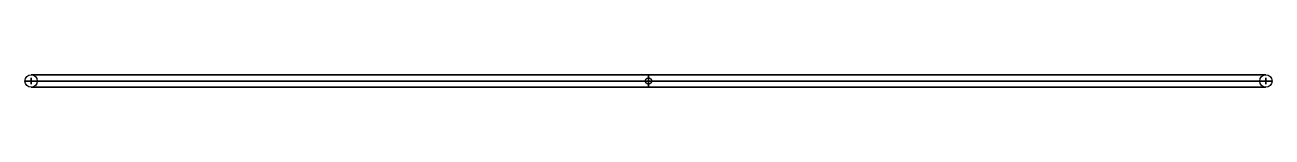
# Model space of a CAD drawing. Header units: millimetres. Extents: x -10.1 to 10.1, y -0.1 to 0.1.
import ezdxf

# ---------------------------------------------------------------- set-up
doc = ezdxf.new("R2010")
doc.units = ezdxf.units.MM
doc.header["$MEASUREMENT"] = 0
doc.layers.add('Default', color=178, linetype='Continuous', true_color=0x000000)

msp = doc.modelspace()

# ---------------------------------------------------------------- linework, layer by layer
at = {"layer": 'Default'}
for centre in [(-10, 0), (10, 0)]:
    msp.add_circle(centre, 0.1, dxfattribs=at)
at = {"layer": 'Default', "extrusion": (0, 1, 0)}
for centre, radius in [((0, 0), 10.1), ((0, 0, 0.1), 10), ((0, 0), 9.9), ((0, 0, -0.1), 10)]:
    msp.add_circle(centre, radius, dxfattribs=at)
at = {"layer": 'Default', "extrusion": (1, 0, 0)}
for centre in [(0, -10), (0, 10)]:
    msp.add_circle(centre, 0.1, dxfattribs=at)
at = {"layer": 'Default', "extrusion": (-1, 0, 0)}
for points in [[(-10, 0, -0.05), (-10, 0.05, -0.05), (-10, 0.05), (-10, 0.05, 0.05), (-10, 0, 0.05), (-10, -0.05, 0.05), (-10, -0.05), (-10, -0.05, -0.05), (-10, 0, -0.05)], [(10, 0, -0.05), (10, 0.05, -0.05), (10, 0.05), (10, 0.05, 0.05), (10, 0, 0.05), (10, -0.05, 0.05), (10, -0.05), (10, -0.05, -0.05), (10, 0, -0.05)]]:
    msp.add_rational_spline(points, [1, 0.707106781187, 1, 0.707106781187, 1, 0.707106781187, 1, 0.707106781187, 1], degree=2, knots=[0, 0, 0, 0.0785398, 0.0785398, 0.1570796, 0.1570796, 0.2356194, 0.2356194, 0.3141593, 0.3141593, 0.3141593], dxfattribs=at)
at = {"layer": 'Default'}
for points in [[(-10, 0, -0.05), (0, 0, -0.05), (10, 0, -0.05)], [(0.05, 0, -10), (0.05, 0), (0.05, 0, 10)]]:
    msp.add_open_spline(points, degree=2, dxfattribs=at)
for points in [[(0.05, 0, -10), (0.05, 0.05, -10), (0, 0.05, -10), (-0.05, 0.05, -10), (-0.05, 0, -10), (-0.05, -0.05, -10), (0, -0.05, -10), (0.05, -0.05, -10), (0.05, 0, -10)], [(0.05, 0, 10), (0.05, 0.05, 10), (0, 0.05, 10), (-0.05, 0.05, 10), (-0.05, 0, 10), (-0.05, -0.05, 10), (0, -0.05, 10), (0.05, -0.05, 10), (0.05, 0, 10)]]:
    msp.add_rational_spline(points, [1, 0.707106781187, 1, 0.707106781187, 1, 0.707106781187, 1, 0.707106781187, 1], degree=2, knots=[0, 0, 0, 0.0785398, 0.0785398, 0.1570796, 0.1570796, 0.2356194, 0.2356194, 0.3141593, 0.3141593, 0.3141593], dxfattribs=at)

doc.saveas('drawing.dxf')
